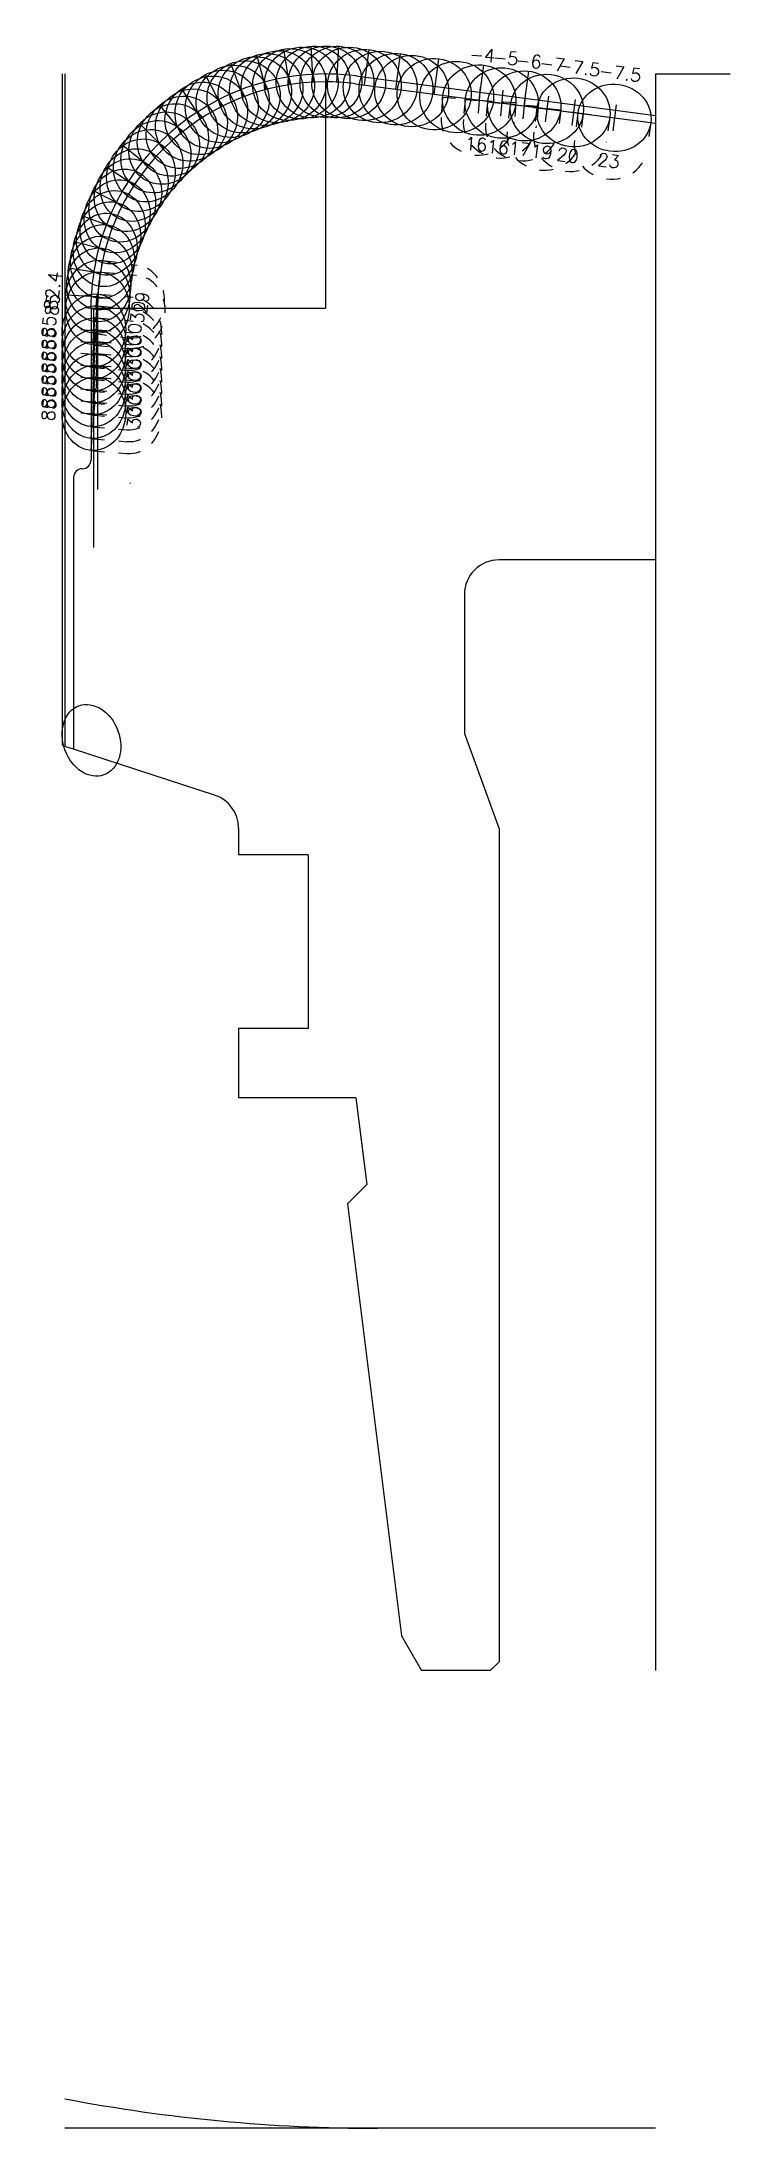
# Model space of a CAD drawing. Header units: inches. Extents: x 31.6 to 36.5, y 3.2 to 18.2.
import ezdxf
from ezdxf.enums import TextEntityAlignment as Align

# ---------------------------------------------------------------- set-up
doc = ezdxf.new("R2010")
doc.units = ezdxf.units.IN
doc.header["$MEASUREMENT"] = 0
doc.linetypes.add('CENTER2', pattern=[1.125, 0.75, -0.125, 0.125, -0.125])
doc.linetypes.add('HIDDEN2', pattern=[0.1875, 0.125, -0.0625])
for name, color, linetype, true_color in [('Blade_1', 30, 'Continuous', 0xff7f00), ('Blade_2', 7, 'Continuous', 0xcccc00), ('Blade_3', 7, 'Continuous', 0x00cc00), ('Blade_4', 7, 'Continuous', 0x00cccc), ('Blade_5', 7, 'Continuous', 0x0066cc), ('Blade_6', 190, 'Continuous', 0x7f00ff), ('Blade_7', 7, 'Continuous', 0xcc00cc), ('Blade_8', 7, 'Continuous', 0xcc0000)]:
    doc.layers.add(name, color=color, linetype=linetype, true_color=true_color)
doc.layers.add('CLine', color=5, linetype='CENTER2')
doc.styles.add('RomanS', font='romans')

# ---------------------------------------------------------------- blocks, each defined once
blk = doc.blocks.new('CMark')
at = {"layer": 'CLine'}
for p, q in [((-0.094, 0), (0.094, 0)), ((0, 0.094), (0, -0.094))]:
    blk.add_line(p, q, dxfattribs=at)
blk = doc.blocks.new('1313@30')
for p, q in [((-0.17, 0), (-0.265, 0)), ((0.171, 0), (0.264, 0))]:
    blk.add_line(p, q)
at = {"color": 8, "linetype": 'HIDDEN2', "ltscale": 0.5}
blk.add_line((-0.265, 0), (-0.265, -0.26), dxfattribs=at)
at = {"color": 8, "linetype": 'HIDDEN2', "ltscale": 0.5, "flags": 128}
blk.add_lwpolyline([(0.264, 0), (0.264, -0.26)], dxfattribs=at)
blk.add_ellipse((0, 0), major_axis=(0.264, 0), ratio=0.866025)
at = {"color": 8, "linetype": 'HIDDEN2', "ltscale": 0.5}
blk.add_ellipse((0, -0.26), major_axis=(0.264, 0), ratio=0.866025, start_param=3.141593, end_param=6.283185, dxfattribs=at)
blk.add_blockref('CMark', (0, 0))
at = {"style": 'RomanS'}
blk.add_text('30', height=0.094, dxfattribs=at).set_placement((0, -0.292), align=Align.MIDDLE_CENTER)
blk.add_attdef('ANG', text='', height=0.094, dxfattribs=at).set_placement((0, 0.251), align=Align.BOTTOM_CENTER)
blk = doc.blocks.new('1313@23')
for p, q in [((-0.17, 0), (-0.265, 0)), ((0.171, 0), (0.264, 0))]:
    blk.add_line(p, q)
at = {"color": 8, "linetype": 'HIDDEN2', "ltscale": 0.5}
blk.add_line((-0.265, 0), (-0.265, -0.199), dxfattribs=at)
at = {"color": 8, "linetype": 'HIDDEN2', "ltscale": 0.5, "flags": 128}
blk.add_lwpolyline([(0.264, 0), (0.264, -0.199)], dxfattribs=at)
blk.add_ellipse((0, 0), major_axis=(0.264, 0), ratio=0.920505)
at = {"color": 8, "linetype": 'HIDDEN2', "ltscale": 0.5}
blk.add_ellipse((0, -0.199), major_axis=(0.264, 0), ratio=0.92388, start_param=3.141593, end_param=6.283185, dxfattribs=at)
blk.add_blockref('CMark', (0, 0))
at = {"style": 'RomanS'}
blk.add_text('23', height=0.094, dxfattribs=at).set_placement((0, -0.311), align=Align.MIDDLE_CENTER)
blk.add_attdef('ANG', text='', height=0.094, dxfattribs=at).set_placement((0, 0.251), align=Align.BOTTOM_CENTER)
blk = doc.blocks.new('1313@20')
for p, q in [((-0.17, 0), (-0.265, 0)), ((0.171, 0), (0.264, 0))]:
    blk.add_line(p, q)
at = {"color": 8, "linetype": 'HIDDEN2', "ltscale": 0.5}
blk.add_line((-0.265, 0), (-0.265, -0.178), dxfattribs=at)
at = {"color": 8, "linetype": 'HIDDEN2', "ltscale": 0.5, "flags": 128}
blk.add_lwpolyline([(0.264, 0), (0.264, -0.178)], dxfattribs=at)
blk.add_ellipse((0, 0), major_axis=(0.264, 0), ratio=0.939693)
at = {"color": 8, "linetype": 'HIDDEN2', "ltscale": 0.5}
blk.add_ellipse((0, -0.178), major_axis=(0.264, 0), ratio=0.939693, start_param=3.141593, end_param=6.283185, dxfattribs=at)
blk.add_blockref('CMark', (0, 0))
at = {"style": 'RomanS'}
blk.add_text('20', height=0.094, dxfattribs=at).set_placement((0, -0.311), align=Align.MIDDLE_CENTER)
blk.add_attdef('ANG', text='', height=0.094, dxfattribs=at).set_placement((0, 0.251), align=Align.BOTTOM_CENTER)
blk = doc.blocks.new('1313@19')
for p, q in [((-0.17, 0), (-0.265, 0)), ((0.171, 0), (0.264, 0))]:
    blk.add_line(p, q)
at = {"color": 8, "linetype": 'HIDDEN2', "ltscale": 0.5}
blk.add_line((-0.265, 0), (-0.265, -0.199), dxfattribs=at)
at = {"color": 8, "linetype": 'HIDDEN2', "ltscale": 0.5, "flags": 128}
blk.add_lwpolyline([(0.264, 0), (0.264, -0.199)], dxfattribs=at)
blk.add_ellipse((0, 0), major_axis=(0.264, 0), ratio=0.945519)
at = {"color": 8, "linetype": 'HIDDEN2', "ltscale": 0.5}
blk.add_ellipse((0, -0.199), major_axis=(0.264, 0), ratio=0.92388, start_param=3.141593, end_param=6.283185, dxfattribs=at)
blk.add_blockref('CMark', (0, 0))
at = {"style": 'RomanS'}
blk.add_text('19', height=0.094, dxfattribs=at).set_placement((0, -0.311), align=Align.MIDDLE_CENTER)
blk.add_attdef('ANG', text='', height=0.094, dxfattribs=at).set_placement((0, 0.251), align=Align.BOTTOM_CENTER)
blk = doc.blocks.new('1313@17')
for p, q in [((-0.17, 0), (-0.265, 0)), ((0.171, 0), (0.264, 0))]:
    blk.add_line(p, q)
at = {"color": 8, "linetype": 'HIDDEN2', "ltscale": 0.5}
blk.add_line((-0.265, 0), (-0.265, -0.152), dxfattribs=at)
at = {"color": 8, "linetype": 'HIDDEN2', "ltscale": 0.5, "flags": 128}
blk.add_lwpolyline([(0.264, 0), (0.264, -0.152)], dxfattribs=at)
blk.add_ellipse((0, 0), major_axis=(0.264, 0), ratio=0.956305)
at = {"color": 8, "linetype": 'HIDDEN2', "ltscale": 0.5}
blk.add_ellipse((0, -0.152), major_axis=(0.264, 0), ratio=0.92388, start_param=3.141593, end_param=6.283185, dxfattribs=at)
blk.add_blockref('CMark', (0, 0))
at = {"style": 'RomanS'}
blk.add_text('17', height=0.094, dxfattribs=at).set_placement((0, -0.311), align=Align.MIDDLE_CENTER)
blk.add_attdef('ANG', text='', height=0.094, dxfattribs=at).set_placement((0, 0.251), align=Align.BOTTOM_CENTER)
blk = doc.blocks.new('1313@16')
for p, q in [((-0.17, 0), (-0.265, 0)), ((0.171, 0), (0.264, 0))]:
    blk.add_line(p, q)
at = {"color": 8, "linetype": 'HIDDEN2', "ltscale": 0.5}
blk.add_line((-0.265, 0), (-0.265, -0.143), dxfattribs=at)
at = {"color": 8, "linetype": 'HIDDEN2', "ltscale": 0.5, "flags": 128}
blk.add_lwpolyline([(0.264, 0), (0.264, -0.143)], dxfattribs=at)
blk.add_ellipse((0, 0), major_axis=(0.264, 0), ratio=0.961262)
at = {"color": 8, "linetype": 'HIDDEN2', "ltscale": 0.5}
blk.add_ellipse((0, -0.143), major_axis=(0.264, 0), ratio=0.961262, start_param=3.141593, end_param=6.283185, dxfattribs=at)
blk.add_blockref('CMark', (0, 0))
at = {"style": 'RomanS'}
blk.add_text('16', height=0.094, dxfattribs=at).set_placement((0, -0.318), align=Align.MIDDLE_CENTER)
blk.add_attdef('ANG', text='', height=0.094, dxfattribs=at).set_placement((0, 0.251), align=Align.BOTTOM_CENTER)
blk = doc.blocks.new('1313@29')
for p, q in [((-0.17, 0), (-0.265, 0)), ((0.171, 0), (0.264, 0))]:
    blk.add_line(p, q)
at = {"color": 8, "linetype": 'HIDDEN2', "ltscale": 0.5}
blk.add_line((-0.265, 0), (-0.265, -0.252), dxfattribs=at)
at = {"color": 8, "linetype": 'HIDDEN2', "ltscale": 0.5, "flags": 128}
blk.add_lwpolyline([(0.264, 0), (0.264, -0.252)], dxfattribs=at)
blk.add_ellipse((0, 0), major_axis=(0.264, 0), ratio=0.874631)
at = {"color": 8, "linetype": 'HIDDEN2', "ltscale": 0.5}
blk.add_ellipse((0, -0.252), major_axis=(0.264, 0), ratio=0.874631, start_param=3.141593, end_param=6.283185, dxfattribs=at)
blk.add_blockref('CMark', (0, 0))
at = {"style": 'RomanS'}
blk.add_text('29', height=0.094, dxfattribs=at).set_placement((0, -0.318), align=Align.MIDDLE_CENTER)
blk.add_attdef('ANG', text='', height=0.094, dxfattribs=at).set_placement((0, 0.251), align=Align.BOTTOM_CENTER)

msp = doc.modelspace()

# ---------------------------------------------------------------- linework, layer by layer
for p, q in [((33.536, 17.942), (33.522, 18.199)), ((33.708, 17.942), (33.721, 18.199)), ((33.036, 17.835), (32.943, 18.075)), ((33.199, 17.888), (33.131, 18.137)), ((33.366, 17.924), (33.325, 18.178)), ((33.906, 17.921), (33.94, 18.177)), ((34.133, 17.891), (34.166, 18.146)), ((34.408, 17.855), (34.442, 18.11)), ((34.732, 17.812), (34.765, 18.065)), ((31.73, 18), (31.73, 13.163)), ((31.75, 18), (31.75, 13.156)), ((32.731, 17.68), (32.591, 17.894)), ((32.879, 17.766), (32.762, 17.995)), ((33.625, 18), (33.625, 16.312)), ((33.845, 17.986), (36, 17.702)), ((35.056, 17.77), (35.089, 18.021)), ((36, 18), (36, 6.5)), ((36, 18), (36.539, 18)), ((32.592, 17.58), (32.433, 17.775)), ((32.464, 17.466), (32.288, 17.641)), ((32.35, 17.339), (32.158, 17.493)), ((32.249, 17.2), (32.046, 17.331)), ((32.163, 17.052), (31.951, 17.16)), ((32.093, 16.896), (31.875, 16.979)), ((32.04, 16.733), (31.817, 16.792)), ((32.004, 16.566), (31.776, 16.601)), ((31.986, 16.395), (31.755, 16.407)), ((31.938, 16.312), (31.938, 15.219)), ((31.938, 16.312), (33.625, 16.312)), ((31.75, 15.052), (31.75, 14.583)), ((31.812, 15.094), (31.812, 13.136)), ((32.216, 15.052), (32.222, 15.052)), ((36, 14.5), (34.875, 14.5)), ((34.625, 14.25), (34.625, 13.25)), ((34.625, 13.25), (34.875, 12.563)), ((31.812, 13.136), (31.75, 13.156)), ((32.827, 12.806), (31.812, 13.136)), ((33, 12.568), (33, 12.375)), ((34.875, 12.563), (34.875, 6.563)), ((33.5, 12.375), (33, 12.375)), ((33.5, 12.375), (33.5, 11.125)), ((33.5, 11.125), (33, 11.125)), ((33, 11.125), (33, 10.625)), ((33.844, 10.625), (33, 10.625)), ((33.844, 10.625), (33.922, 10)), ((33.922, 10), (33.783, 9.861)), ((33.783, 9.861), (34.172, 6.75)), ((34.172, 6.75), (34.316, 6.5)), ((34.812, 6.5), (34.316, 6.5)), ((34.812, 6.5), (34.875, 6.563)), ((34, 3.202), (31.75, 3.202)), ((36, 3.202), (33.199, 3.202)), ((36, 3.202), (34, 3.202))]:
    msp.add_line(p, q)
at = {"color": 1}
for p, q in [((33.838, 17.93), (36, 17.646)), ((31.959, 14.59), (31.959, 16.312)), ((31.984, 16.312), (31.984, 15.007))]:
    msp.add_line(p, q, dxfattribs=at)
for centre, radius, start, end in [((33.625, 16.312), 1.688, 82.5, 180), ((31.875, 15.219), 0.0625, 270, 360), ((31.875, 15.094), 0.0625, 90, 180), ((34.875, 14.25), 0.25, 90, 180), ((32.75, 12.568), 0.25, 0, 72), ((34, 15.202), 12, 259.1931, 270)]:
    msp.add_arc(centre, radius, start, end)
msp.add_arc((33.625, 16.312), 1.632, 82.5, 90, dxfattribs=at)
msp.add_ellipse((33.625, 16.312), major_axis=(-1.641, 0), ratio=0.994547, start_param=4.712389, end_param=6.283185, dxfattribs=at)
at = {"layer": 'Blade_1'}
for centre, major_axis, ratio in [((33.708, 17.942), (0.259, 0.062), 0.965926), ((33.036, 17.835), (0.219, 0.151), 0.965926), ((34.408, 17.855), (0.266, -0.01), 0.965926), ((32.464, 17.466), (0.15, 0.22), 0.93358), ((32.093, 16.896), (0.061, 0.259), 0.87462)]:
    msp.add_ellipse(centre, major_axis=major_axis, ratio=ratio, dxfattribs=at)
at = {"layer": 'Blade_2'}
for centre, major_axis, ratio in [((33.793, 17.936), (0.261, 0.05), 0.965926), ((33.117, 17.864), (0.226, 0.141), 0.965926), ((32.527, 17.525), (0.16, 0.213), 0.939693), ((32.126, 16.975), (0.073, 0.256), 0.882948)]:
    msp.add_ellipse(centre, major_axis=major_axis, ratio=ratio, dxfattribs=at)
at = {"layer": 'Blade_3'}
for centre, major_axis, ratio in [((33.906, 17.921), (0.263, 0.038), 0.965926), ((33.199, 17.888), (0.232, 0.13), 0.965926), ((34.57, 17.834), (0.265, -0.023), 0.965926), ((32.592, 17.58), (0.17, 0.205), 0.945519), ((32.163, 17.052), (0.085, 0.252), 0.891007)]:
    msp.add_ellipse(centre, major_axis=major_axis, ratio=ratio, dxfattribs=at)
at = {"layer": 'Blade_4'}
for centre, major_axis, ratio in [((33.282, 17.908), (0.238, 0.12), 0.965926), ((32.66, 17.632), (0.179, 0.197), 0.951057), ((32.204, 17.127), (0.096, 0.248), 0.898794), ((31.993, 16.481), (0.001, 0.266), 0.866025)]:
    msp.add_ellipse(centre, major_axis=major_axis, ratio=ratio, dxfattribs=at)
at = {"layer": 'Blade_5'}
for centre, major_axis, ratio in [((33.366, 17.924), (0.243, 0.109), 0.965926), ((34.019, 17.906), (0.265, 0.026), 0.965926), ((32.731, 17.68), (0.188, 0.189), 0.956305), ((32.249, 17.2), (0.107, 0.243), 0.906308), ((32.004, 16.566), (0.013, 0.266), 0.866025)]:
    msp.add_ellipse(centre, major_axis=major_axis, ratio=ratio, dxfattribs=at)
at = {"layer": 'Blade_6'}
for centre, major_axis, ratio in [((33.451, 17.935), (0.248, 0.097), 0.965926), ((34.133, 17.891), (0.266, 0.014), 0.965926), ((32.804, 17.725), (0.196, 0.18), 0.961262), ((32.297, 17.271), (0.118, 0.238), 0.913545), ((32.02, 16.65), (0.025, 0.265), 0.866025), ((31.941, 13.2), (-0.09, 0.249), 0.766045)]:
    msp.add_ellipse(centre, major_axis=major_axis, ratio=ratio, dxfattribs=at)
at = {"layer": 'Blade_7'}
for centre, major_axis, ratio in [((33.536, 17.942), (0.252, 0.086), 0.965926), ((32.879, 17.766), (0.204, 0.171), 0.965926), ((34.246, 17.877), (0.266, 0.002), 0.965926), ((32.35, 17.339), (0.129, 0.232), 0.920505), ((32.04, 16.733), (0.037, 0.263), 0.866025)]:
    msp.add_ellipse(centre, major_axis=major_axis, ratio=ratio, dxfattribs=at)
at = {"layer": 'Blade_8'}
for centre, major_axis, ratio in [((33.622, 17.944), (0.255, 0.074), 0.965926), ((32.957, 17.803), (0.212, 0.161), 0.965926), ((32.405, 17.404), (0.14, 0.226), 0.927184), ((32.064, 16.815), (0.049, 0.261), 0.866025)]:
    msp.add_ellipse(centre, major_axis=major_axis, ratio=ratio, dxfattribs=at)

# ---------------------------------------------------------------- block references
at = {"layer": 'Blade_1'}
for name, p, rotation, values in [('1313@17', (35.056, 17.77), 354.0000000000001, {'ANG': '-6'}), ('1313@23', (35.705, 17.684), 352.5, {'ANG': '-7.5'}), ('1313@30', (31.959, 16.152), 85, {'ANG': '85'})]:
    msp.add_blockref(name, p, dxfattribs=dict(at, rotation=rotation)).add_auto_attribs(values)
at = {"layer": 'Blade_2', "rotation": 85}
for p in [(31.984, 16.31), (31.959, 15.552)]:
    msp.add_blockref('1313@30', p, dxfattribs=at).add_auto_attribs({'ANG': '85'})
at = {"layer": 'Blade_3'}
for name, p, rotation, values in [('1313@19', (35.219, 17.748), 353, {'ANG': '-7'}), ('1313@29', (31.986, 16.395), 82.39999999999999, {'ANG': '82.4'}), ('1313@30', (31.959, 15.638), 85, {'ANG': '85'})]:
    msp.add_blockref(name, p, dxfattribs=dict(at, rotation=rotation)).add_auto_attribs(values)
at = {"layer": 'Blade_4', "rotation": 85}
msp.add_blockref('1313@30', (31.959, 15.723), dxfattribs=at).add_auto_attribs({'ANG': '85'})
at = {"layer": 'Blade_5'}
for name, p, rotation, values in [('1313@16', (34.732, 17.812), 356, {'ANG': '-4'}), ('1313@20', (35.41, 17.723), 352.5, {'ANG': '-7.5'}), ('1313@30', (31.959, 15.809), 85, {'ANG': '85'})]:
    msp.add_blockref(name, p, dxfattribs=dict(at, rotation=rotation)).add_auto_attribs(values)
at = {"layer": 'Blade_6', "rotation": 85}
msp.add_blockref('1313@30', (31.959, 15.895), dxfattribs=at).add_auto_attribs({'ANG': '85'})
at = {"layer": 'Blade_7'}
for name, p, rotation, values in [('1313@16', (34.894, 17.791), 355, {'ANG': '-5'}), ('1313@30', (31.959, 15.98), 85, {'ANG': '85'})]:
    msp.add_blockref(name, p, dxfattribs=dict(at, rotation=rotation)).add_auto_attribs(values)
at = {"layer": 'Blade_8', "rotation": 85}
msp.add_blockref('1313@30', (31.959, 16.066), dxfattribs=at).add_auto_attribs({'ANG': '85'})

doc.saveas('drawing.dxf')
